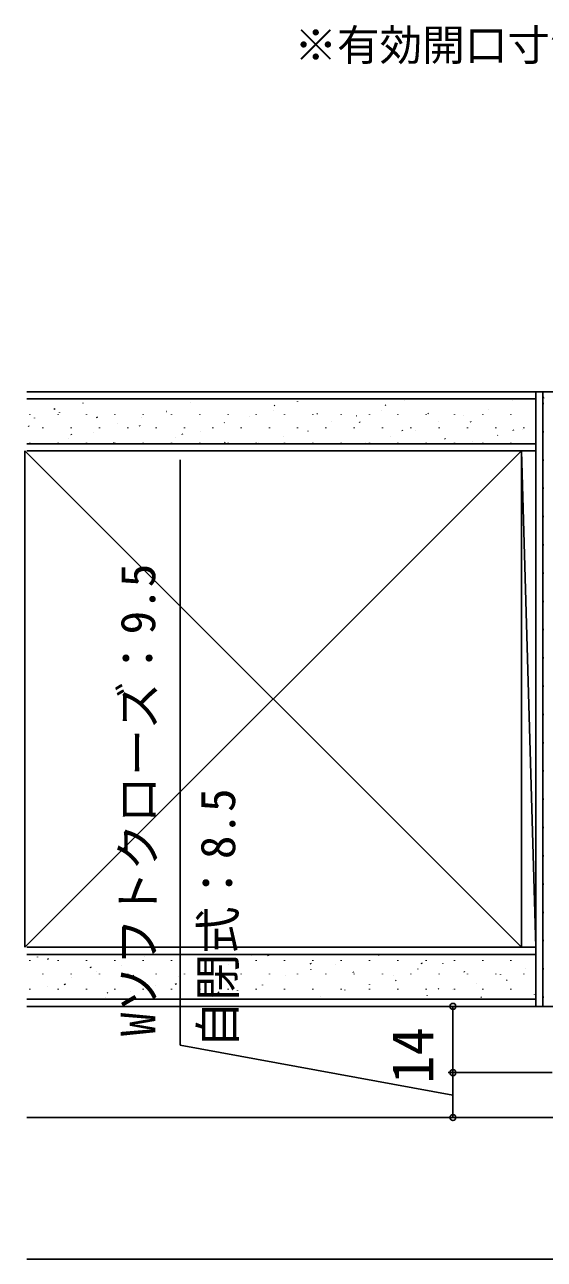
# Model space of a CAD drawing. Units: millimetres, scale not verified. Extents: x -525 to 525, y -783 to 779.
# Drawn here: x -334.1 to -224.3, y -269 to -7.8 of the extents above; entities that cross this region are included whole.
import ezdxf
from ezdxf.enums import TextEntityAlignment as Align

# ---------------------------------------------------------------- set-up
doc = ezdxf.new("R2010")
doc.units = ezdxf.units.MM
doc.header["$LTSCALE"] = 4
for name, color, linetype in [('0-2_USER1', 3, 'Continuous'), ('0-4_YKK_12', 2, 'Continuous'), ('0-7_YKK_D', 6, 'Continuous'), ('0-9_YSS_K', 3, 'Continuous'), ('0-A_YSS_KE', 3, 'Continuous')]:
    doc.layers.add(name, color=color, linetype=linetype)
doc.styles.add('ＭＳ ゴシック', font='')
doc.styles.get('ＭＳ ゴシック').set_extended_font_data('MS Gothic')

msp = doc.modelspace()

# ---------------------------------------------------------------- linework, layer by layer
at = {"layer": '0-4_YKK_12'}
for p, q in [((-78.621, -238.976), (-333.645, -238.976)), ((-78.621, -268.976), (-333.645, -268.976))]:
    msp.add_line(p, q, dxfattribs=at)
at = {"layer": '0-7_YKK_D'}
for p, q in [((-224.621, -215.476), (-244.621, -215.476)), ((-243.621, -229.476), (-243.621, -215.476)), ((-222.621, -229.476), (-244.621, -229.476)), ((-222.621, -229.476), (-244.621, -229.476)), ((-243.621, -229.476), (-243.621, -238.976))]:
    msp.add_line(p, q, dxfattribs=at)
msp.add_lwpolyline([(-243.621, -234.226), (-301.257, -223.654), (-301.257, -99.825)], dxfattribs=at)
for centre in [(-243.621, -215.476), (-243.621, -229.476), (-243.621, -229.476), (-243.621, -238.976)]:
    msp.add_circle(centre, 0.637, dxfattribs=at)
at = {"layer": '0-9_YSS_K'}
for p, q in [((-226.121, -85.476), (-226.121, -97.976)), ((-226.121, -214.976), (-226.121, -85.976)), ((-224.621, -85.476), (-224.621, -215.476)), ((-226.121, -86.976), (-333.645, -86.976)), ((-330.256, -87.065), (-330.256, -86.976)), ((-324.276, -87.065), (-324.276, -86.976)), ((-321.796, -87.867), (-321.803, -87.848)), ((-318.296, -87.065), (-318.296, -86.976)), ((-312.316, -87.065), (-312.316, -86.976)), ((-306.336, -87.065), (-306.336, -86.976)), ((-300.356, -87.065), (-300.356, -86.976)), ((-299.123, -87.714), (-299.13, -87.695)), ((-294.376, -87.065), (-294.376, -86.976)), ((-288.396, -87.065), (-288.396, -86.976)), ((-282.416, -87.065), (-282.416, -86.976)), ((-281.27, -88.427), (-281.381, -88.26)), ((-276.45, -87.56), (-276.456, -87.542)), ((-276.436, -87.065), (-276.436, -86.976)), ((-270.456, -87.065), (-270.456, -86.976)), ((-264.476, -87.065), (-264.476, -86.976)), ((-258.496, -87.065), (-258.496, -86.976)), ((-257.811, -88.355), (-257.921, -88.188)), ((-253.776, -87.407), (-253.783, -87.388)), ((-252.516, -87.065), (-252.516, -86.976)), ((-246.536, -87.065), (-246.536, -86.976)), ((-240.556, -87.065), (-240.556, -86.976)), ((-234.576, -87.065), (-234.576, -86.976)), ((-231.103, -87.254), (-231.11, -87.235)), ((-228.596, -87.065), (-228.596, -86.976)), ((-224.52, -87.938), (-224.42, -87.938)), ((-224.511, -86.774), (-224.345, -86.664)), ((-333.006, -90.295), (-333.006, -90.195)), ((-332.045, -91.017), (-332.052, -90.998)), ((-327.78, -89.188), (-327.89, -89.021)), ((-327.026, -90.295), (-327.026, -90.195)), ((-326.787, -89.819), (-326.794, -89.8)), ((-321.046, -90.295), (-321.046, -90.195)), ((-318.774, -90.957), (-318.884, -90.79)), ((-315.066, -90.295), (-315.066, -90.195)), ((-309.372, -90.863), (-309.378, -90.845)), ((-309.086, -90.295), (-309.086, -90.195)), ((-304.114, -89.666), (-304.12, -89.647)), ((-303.106, -90.295), (-303.106, -90.195)), ((-297.126, -90.295), (-297.126, -90.195)), ((-291.146, -90.295), (-291.146, -90.195)), ((-286.698, -90.71), (-286.705, -90.691)), ((-285.166, -90.295), (-285.166, -90.195)), ((-281.44, -89.512), (-281.447, -89.493)), ((-279.186, -90.295), (-279.186, -90.195)), ((-273.206, -90.295), (-273.206, -90.195)), ((-272.264, -90.196), (-272.374, -90.029)), ((-267.226, -90.295), (-267.226, -90.195)), ((-264.025, -90.557), (-264.032, -90.538)), ((-261.246, -90.295), (-261.246, -90.195)), ((-258.767, -89.359), (-258.774, -89.34)), ((-255.266, -90.295), (-255.266, -90.195)), ((-249.286, -90.295), (-249.286, -90.195)), ((-248.805, -90.124), (-248.915, -89.957)), ((-243.306, -90.295), (-243.306, -90.195)), ((-241.352, -90.404), (-241.358, -90.385)), ((-237.326, -90.295), (-237.326, -90.195)), ((-236.094, -89.206), (-236.1, -89.187)), ((-231.346, -90.295), (-231.346, -90.195)), ((-333.227, -92.798), (-333.337, -92.631)), ((-330.256, -93.145), (-330.256, -93.045)), ((-324.276, -93.145), (-324.276, -93.045)), ((-318.296, -93.145), (-318.296, -93.045)), ((-314.596, -92.155), (-314.603, -92.137)), ((-312.316, -93.145), (-312.316, -93.045)), ((-309.767, -92.726), (-309.878, -92.559)), ((-306.336, -93.145), (-306.336, -93.045)), ((-300.356, -93.145), (-300.356, -93.045)), ((-296.913, -93.954), (-296.92, -93.935)), ((-294.376, -93.145), (-294.376, -93.045)), ((-291.923, -92.002), (-291.929, -91.983)), ((-288.396, -93.145), (-288.396, -93.045)), ((-282.416, -93.145), (-282.416, -93.045)), ((-276.436, -93.145), (-276.436, -93.045)), ((-274.24, -93.801), (-274.247, -93.782)), ((-270.456, -93.145), (-270.456, -93.045)), ((-269.249, -91.849), (-269.256, -91.83)), ((-264.476, -93.145), (-264.476, -93.045)), ((-263.257, -91.965), (-263.368, -91.798)), ((-258.496, -93.145), (-258.496, -93.045)), ((-254.251, -93.733), (-254.361, -93.567)), ((-252.516, -93.145), (-252.516, -93.045)), ((-251.567, -93.647), (-251.573, -93.629)), ((-246.576, -91.696), (-246.583, -91.677)), ((-246.536, -93.145), (-246.536, -93.045)), ((-240.556, -93.145), (-240.556, -93.045)), ((-239.798, -91.893), (-239.909, -91.726)), ((-234.576, -93.145), (-234.576, -93.045)), ((-230.792, -93.662), (-230.902, -93.495)), ((-228.893, -93.494), (-228.9, -93.475)), ((-228.596, -93.145), (-228.596, -93.045)), ((-224.52, -93.918), (-224.42, -93.918)), ((-333.645, -96.476), (-226.121, -96.476)), ((-333.006, -96.375), (-333.006, -96.275)), ((-327.026, -96.375), (-327.026, -96.275)), ((-324.844, -95.305), (-324.851, -95.286)), ((-324.22, -94.566), (-324.33, -94.4)), ((-321.046, -96.375), (-321.046, -96.275)), ((-319.587, -94.107), (-319.593, -94.089)), ((-315.214, -96.335), (-315.324, -96.168)), ((-315.066, -96.375), (-315.066, -96.275)), ((-309.086, -96.375), (-309.086, -96.275)), ((-307.395, -96.444), (-307.402, -96.425)), ((-303.106, -96.375), (-303.106, -96.275)), ((-302.171, -95.152), (-302.178, -95.133)), ((-300.761, -94.494), (-300.871, -94.328)), ((-297.126, -96.375), (-297.126, -96.275)), ((-291.755, -96.263), (-291.865, -96.097)), ((-291.146, -96.375), (-291.146, -96.275)), ((-285.166, -96.375), (-285.166, -96.275)), ((-284.722, -96.291), (-284.729, -96.272)), ((-279.498, -94.999), (-279.504, -94.98)), ((-279.186, -96.375), (-279.186, -96.275)), ((-273.206, -96.375), (-273.206, -96.275)), ((-267.226, -96.375), (-267.226, -96.275)), ((-262.049, -96.137), (-262.055, -96.118)), ((-261.246, -96.375), (-261.246, -96.275)), ((-256.824, -94.845), (-256.831, -94.826)), ((-255.266, -96.375), (-255.266, -96.275)), ((-249.286, -96.375), (-249.286, -96.275)), ((-245.245, -95.502), (-245.355, -95.336)), ((-243.306, -96.375), (-243.306, -96.275)), ((-239.375, -95.984), (-239.382, -95.965)), ((-237.326, -96.375), (-237.326, -96.275)), ((-234.151, -94.692), (-234.158, -94.673)), ((-231.346, -96.375), (-231.346, -96.275)), ((-229.121, -97.976), (-334.121, -202.976)), ((-334.121, -97.976), (-229.121, -202.976)), ((-247.502, -97.976), (-232.121, -97.976)), ((-229.121, -97.976), (-226.121, -202.976)), ((-229.121, -97.976), (-226.121, -97.976)), ((-224.52, -99.898), (-224.42, -99.898)), ((-224.52, -105.878), (-224.42, -105.878)), ((-224.52, -111.858), (-224.42, -111.858)), ((-224.52, -117.838), (-224.42, -117.838)), ((-224.52, -123.818), (-224.42, -123.818)), ((-224.52, -129.798), (-224.42, -129.798)), ((-224.52, -135.778), (-224.42, -135.778)), ((-224.52, -141.758), (-224.42, -141.758)), ((-224.52, -147.738), (-224.42, -147.738)), ((-224.52, -153.718), (-224.42, -153.718)), ((-224.52, -159.698), (-224.42, -159.698)), ((-224.52, -165.678), (-224.42, -165.678)), ((-224.52, -171.658), (-224.42, -171.658)), ((-224.52, -177.638), (-224.42, -177.638)), ((-224.52, -183.618), (-224.42, -183.618)), ((-224.52, -189.598), (-224.42, -189.598)), ((-224.52, -195.578), (-224.42, -195.578)), ((-229.121, -202.976), (-226.121, -202.976)), ((-226.121, -202.976), (-226.121, -215.476)), ((-224.52, -201.558), (-224.42, -201.558)), ((-226.121, -204.476), (-333.645, -204.476)), ((-333.006, -205.815), (-333.006, -205.715)), ((-331.443, -205.034), (-331.449, -205.015)), ((-329.137, -205.521), (-329.247, -205.354)), ((-327.026, -205.815), (-327.026, -205.715)), ((-321.046, -205.815), (-321.046, -205.715)), ((-315.066, -205.815), (-315.066, -205.715)), ((-309.086, -205.815), (-309.086, -205.715)), ((-308.769, -204.88), (-308.776, -204.861)), ((-303.106, -205.815), (-303.106, -205.715)), ((-297.126, -205.815), (-297.126, -205.715)), ((-291.146, -205.815), (-291.146, -205.715)), ((-286.096, -204.727), (-286.103, -204.708)), ((-285.166, -205.815), (-285.166, -205.715)), ((-282.627, -204.76), (-282.737, -204.593)), ((-279.186, -205.815), (-279.186, -205.715)), ((-273.206, -205.815), (-273.206, -205.715)), ((-267.226, -205.815), (-267.226, -205.715)), ((-263.423, -204.574), (-263.429, -204.555)), ((-261.246, -205.815), (-261.246, -205.715)), ((-259.168, -204.688), (-259.278, -204.522)), ((-255.266, -205.815), (-255.266, -205.715)), ((-250.161, -206.457), (-250.272, -206.29)), ((-249.286, -205.815), (-249.286, -205.715)), ((-243.306, -205.815), (-243.306, -205.715)), ((-237.326, -205.815), (-237.326, -205.715)), ((-231.346, -205.815), (-231.346, -205.715)), ((-330.256, -208.665), (-330.256, -208.565)), ((-324.276, -208.665), (-324.276, -208.565)), ((-320.13, -207.29), (-320.241, -207.123)), ((-319.018, -208.03), (-319.024, -208.011)), ((-318.296, -208.665), (-318.296, -208.565)), ((-313.76, -206.832), (-313.767, -206.813)), ((-312.316, -208.665), (-312.316, -208.565)), ((-311.124, -209.059), (-311.234, -208.892)), ((-306.336, -208.665), (-306.336, -208.565)), ((-300.356, -208.665), (-300.356, -208.565)), ((-296.344, -207.877), (-296.351, -207.858)), ((-294.376, -208.665), (-294.376, -208.565)), ((-291.087, -206.679), (-291.093, -206.66)), ((-288.396, -208.665), (-288.396, -208.565)), ((-282.416, -208.665), (-282.416, -208.565)), ((-276.436, -208.665), (-276.436, -208.565)), ((-273.62, -206.529), (-273.731, -206.362)), ((-273.671, -207.723), (-273.678, -207.704)), ((-270.456, -208.665), (-270.456, -208.565)), ((-268.413, -206.526), (-268.42, -206.507)), ((-264.614, -208.298), (-264.724, -208.131)), ((-264.476, -208.665), (-264.476, -208.565)), ((-258.496, -208.665), (-258.496, -208.565)), ((-256.222, -208.862), (-256.229, -208.843)), ((-252.516, -208.665), (-252.516, -208.565)), ((-250.998, -207.57), (-251.004, -207.551)), ((-246.536, -208.665), (-246.536, -208.565)), ((-245.74, -206.372), (-245.747, -206.353)), ((-241.155, -208.226), (-241.265, -208.059)), ((-240.556, -208.665), (-240.556, -208.565)), ((-234.576, -208.665), (-234.576, -208.565)), ((-233.549, -208.709), (-233.556, -208.69)), ((-228.596, -208.665), (-228.596, -208.565)), ((-228.324, -207.417), (-228.331, -207.398)), ((-224.52, -207.538), (-224.42, -207.538)), ((-329.233, -211.274), (-329.24, -211.255)), ((-325.577, -210.9), (-325.687, -210.733)), ((-324.242, -209.322), (-324.249, -209.303)), ((-306.56, -211.121), (-306.566, -211.102)), ((-302.118, -210.828), (-302.228, -210.661)), ((-301.569, -209.169), (-301.576, -209.15)), ((-283.886, -210.967), (-283.893, -210.948)), ((-278.896, -209.015), (-278.902, -208.997)), ((-261.213, -210.814), (-261.22, -210.795)), ((-255.608, -210.067), (-255.718, -209.9)), ((-238.54, -210.661), (-238.546, -210.642)), ((-232.148, -209.995), (-232.259, -209.828)), ((-333.645, -213.976), (-226.121, -213.976)), ((-333.006, -211.895), (-333.006, -211.795)), ((-327.026, -211.895), (-327.026, -211.795)), ((-321.046, -211.895), (-321.046, -211.795)), ((-317.042, -213.61), (-317.048, -213.592)), ((-316.57, -212.669), (-316.681, -212.502)), ((-315.066, -211.895), (-315.066, -211.795)), ((-311.817, -212.318), (-311.824, -212.299)), ((-309.086, -211.895), (-309.086, -211.795)), ((-303.106, -211.895), (-303.106, -211.795)), ((-297.126, -211.895), (-297.126, -211.795)), ((-294.368, -213.457), (-294.375, -213.438)), ((-293.111, -212.597), (-293.222, -212.43)), ((-291.146, -211.895), (-291.146, -211.795)), ((-289.144, -212.165), (-289.151, -212.146)), ((-285.166, -211.895), (-285.166, -211.795)), ((-279.186, -211.895), (-279.186, -211.795)), ((-273.206, -211.895), (-273.206, -211.795)), ((-271.695, -213.304), (-271.702, -213.285)), ((-267.226, -211.895), (-267.226, -211.795)), ((-266.471, -212.012), (-266.477, -211.993)), ((-261.246, -211.895), (-261.246, -211.795)), ((-255.266, -211.895), (-255.266, -211.795)), ((-249.286, -211.895), (-249.286, -211.795)), ((-249.022, -213.15), (-249.028, -213.132)), ((-246.601, -211.836), (-246.712, -211.669)), ((-243.797, -211.858), (-243.804, -211.84)), ((-243.306, -211.895), (-243.306, -211.795)), ((-237.595, -213.605), (-237.705, -213.438)), ((-237.326, -211.895), (-237.326, -211.795)), ((-231.346, -211.895), (-231.346, -211.795)), ((-226.348, -212.997), (-226.355, -212.978)), ((-224.621, -212.216), (-224.52, -212.149)), ((-224.548, -211.951), (-224.529, -211.944)), ((-224.52, -213.518), (-224.42, -213.518))]:
    msp.add_line(p, q, dxfattribs=at)
at = {"layer": '0-A_YSS_KE'}
for p, q in [((-333.645, -85.476), (-213.621, -85.476)), ((-226.121, -215.476), (-226.121, -85.476)), ((-334.121, -202.976), (-334.121, -97.976)), ((-333.645, -97.976), (-226.121, -97.976)), ((-229.121, -202.976), (-229.121, -97.976)), ((-229.121, -202.976), (-229.121, -97.976)), ((-333.645, -202.976), (-226.121, -202.976)), ((-213.621, -215.476), (-333.645, -215.476))]:
    msp.add_line(p, q, dxfattribs=at)

# ---------------------------------------------------------------- texts
at = {"layer": '0-2_USER1', "style": 'ＭＳ ゴシック'}
msp.add_text('※有効開口寸法公式は、枠厚に化粧シート厚も加えて算出しています。', height=6.598, dxfattribs=at).set_placement((-277.107, -17.391), align=Align.BOTTOM_LEFT)
at = {"layer": '0-7_YKK_D', "style": 'ＭＳ ゴシック'}
for s, height, p in [('Wソフトクローズ：9.5', 7.331, (-304.337, -221.768)), ('自閉式：8.5', 7.331, (-287.439, -224.325)), ('14', 8.798, (-245.121, -231.851))]:
    msp.add_text(s, height=height, rotation=90, dxfattribs=at).set_placement(p, align=Align.BOTTOM_LEFT)

doc.saveas('drawing.dxf')
